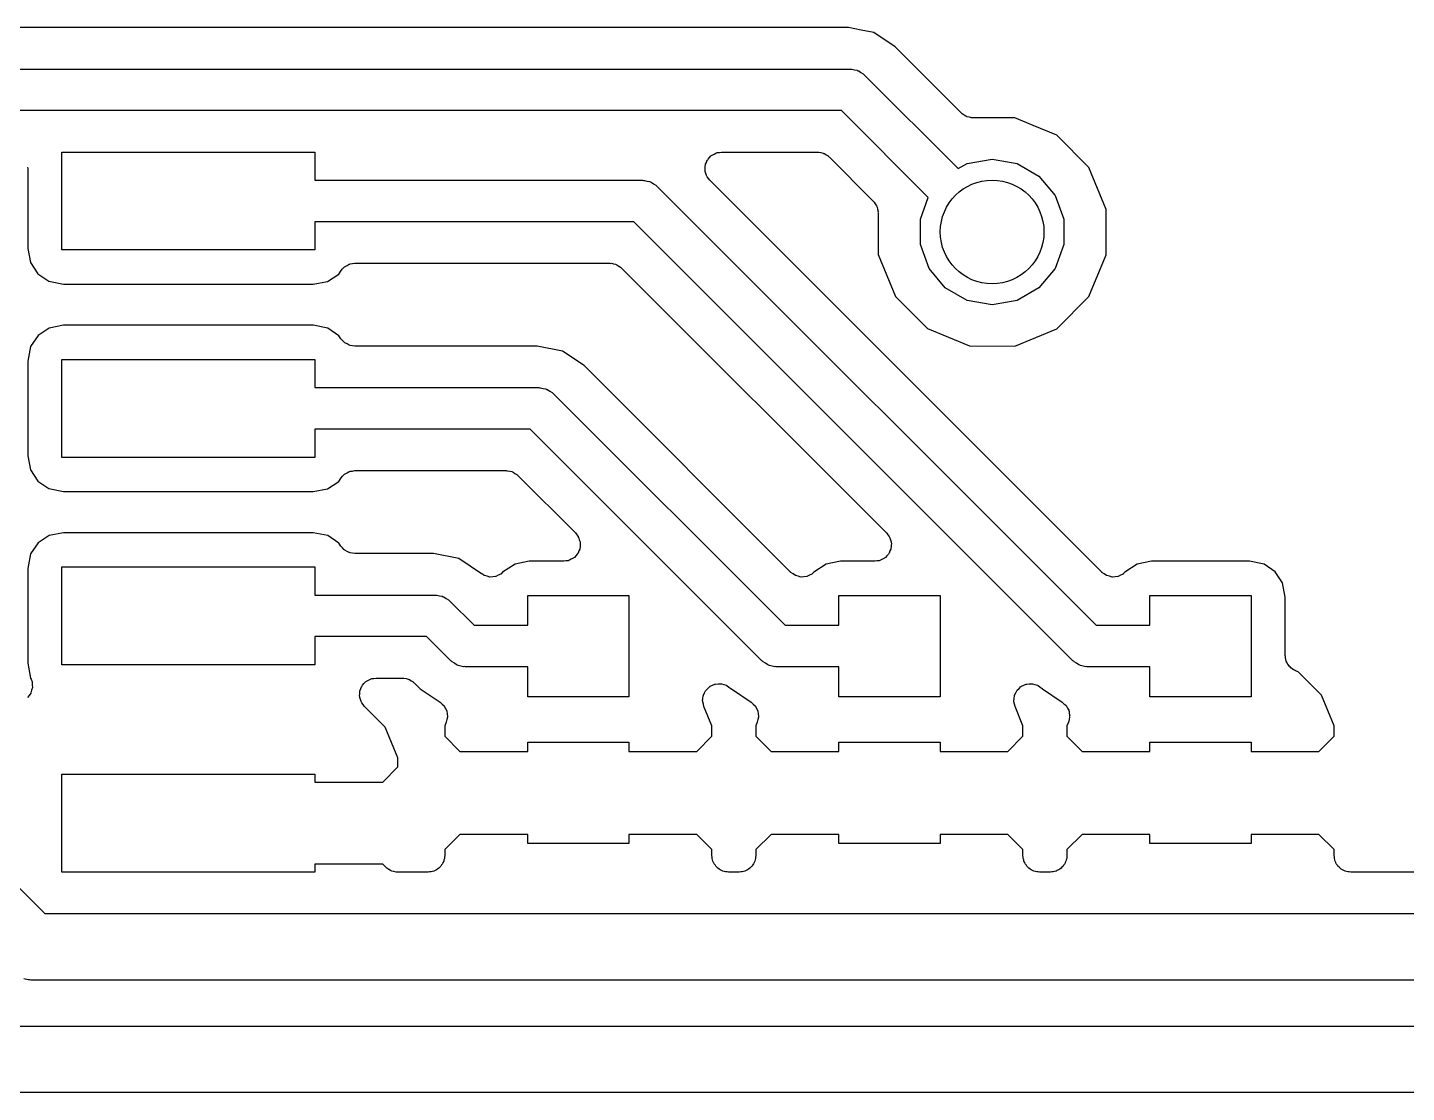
# Model space of a CAD drawing. Extents: x 25.3 to 49.5, y -85 to -25.3.
# Drawn here: x 31.47 to 39.91, y -70.1 to -63.58 of the extents above; entities that cross this region are included whole.
import ezdxf

# ---------------------------------------------------------------- set-up
doc = ezdxf.new("R2010")
doc.units = 0
doc.header["$MEASUREMENT"] = 0
doc.layers.add('BLACK', color=7, linetype='CONTINUOUS')

msp = doc.modelspace()

# ---------------------------------------------------------------- linework, layer by layer
at = {"layer": 'Black'}
for p, q in [((36.496, -63.5809), (28.9172, -63.5809)), ((36.5752, -63.5966), (36.496, -63.5809)), ((36.5752, -63.5967), (36.5752, -63.5966)), ((36.651, -63.6117), (36.5752, -63.5967)), ((36.5752, -63.5967), (36.5752, -63.5967)), ((36.7825, -63.6996), (36.651, -63.6117)), ((37.1869, -64.1039), (36.7825, -63.6996)), ((28.9072, -63.8349), (36.506, -63.8349)), ((36.506, -63.8349), (36.5115, -63.8359)), ((36.5115, -63.8359), (36.5171, -63.8354)), ((36.5171, -63.8354), (36.5331, -63.8397)), ((36.5331, -63.8397), (36.5494, -63.8426)), ((36.5494, -63.8426), (36.5543, -63.8454)), ((36.5543, -63.8454), (36.5597, -63.8468)), ((36.5597, -63.8468), (36.5733, -63.8563)), ((36.5733, -63.8563), (36.5876, -63.8646)), ((36.5876, -63.8646), (36.5912, -63.8689)), ((36.5912, -63.8689), (36.5958, -63.8721)), ((36.5958, -63.8721), (37.1686, -64.4449)), ((36.4534, -64.0889), (28.9598, -64.0889)), ((36.9856, -64.6211), (36.4534, -64.0889)), ((37.1905, -64.1065), (37.1869, -64.1039)), ((37.1933, -64.1099), (37.1905, -64.1065)), ((37.2049, -64.1165), (37.1933, -64.1099)), ((37.2158, -64.1242), (37.2049, -64.1165)), ((37.22, -64.1253), (37.2158, -64.1242)), ((37.2239, -64.1275), (37.22, -64.1253)), ((37.237, -64.1299), (37.2239, -64.1275)), ((37.2498, -64.1333), (37.237, -64.1299)), ((37.2542, -64.1329), (37.2498, -64.1333)), ((37.2586, -64.1337), (37.2542, -64.1329)), ((37.5159, -64.1339), (37.2586, -64.1337)), ((37.5653, -64.1544), (37.5159, -64.1339)), ((37.6279, -64.1804), (37.5653, -64.1544)), ((37.7726, -64.2405), (37.6279, -64.1804)), ((37.9689, -64.4371), (37.7726, -64.2405)), ((31.6802, -64.9427), (31.6802, -64.3433)), ((31.6802, -64.3433), (33.2296, -64.3433)), ((33.2296, -64.3433), (33.2296, -64.516)), ((35.6213, -64.4227), (35.6217, -64.4182)), ((35.6217, -64.4182), (35.6273, -64.4062)), ((35.6273, -64.4062), (35.6318, -64.3937)), ((35.6318, -64.3937), (35.6347, -64.3903)), ((35.6347, -64.3903), (35.6366, -64.3862)), ((35.6366, -64.3862), (35.646, -64.3768)), ((35.646, -64.3768), (35.6545, -64.3667)), ((35.6545, -64.3667), (35.6584, -64.3644)), ((35.6584, -64.3644), (35.6615, -64.3613)), ((35.6615, -64.3613), (35.6736, -64.3557)), ((35.6736, -64.3557), (35.685, -64.349)), ((35.685, -64.349), (35.6895, -64.3482)), ((35.6895, -64.3482), (35.6935, -64.3464)), ((35.6935, -64.3464), (35.7067, -64.3452)), ((35.7067, -64.3452), (35.7198, -64.3429)), ((35.7198, -64.3429), (36.3061, -64.3429)), ((36.3061, -64.3429), (36.3105, -64.3437)), ((36.3105, -64.3437), (36.315, -64.3433)), ((36.315, -64.3433), (36.3278, -64.3467)), ((36.3278, -64.3467), (36.3408, -64.349)), ((36.3408, -64.349), (36.3447, -64.3513)), ((36.3447, -64.3513), (36.349, -64.3524)), ((36.349, -64.3524), (36.3599, -64.36)), ((36.3599, -64.36), (36.3714, -64.3667)), ((36.3714, -64.3667), (36.3743, -64.3701)), ((36.3743, -64.3701), (36.3779, -64.3727)), ((36.3779, -64.3727), (36.6482, -64.643)), ((37.1686, -64.4449), (37.2238, -64.413)), ((37.2238, -64.413), (37.3764, -64.3861)), ((37.3764, -64.3861), (37.529, -64.413)), ((37.529, -64.413), (37.6632, -64.4905)), ((31.4695, -64.4357), (31.471, -64.4445)), ((31.471, -64.4445), (31.471, -64.933)), ((35.6186, -64.4534), (35.6197, -64.4401)), ((35.6197, -64.4577), (35.6186, -64.4534)), ((35.6197, -64.4269), (35.6213, -64.4227)), ((35.6197, -64.4401), (35.6197, -64.4269)), ((35.6197, -64.4621), (35.6197, -64.4577)), ((35.6243, -64.4746), (35.6197, -64.4621)), ((35.6277, -64.4874), (35.6243, -64.4746)), ((35.6303, -64.4911), (35.6277, -64.4874)), ((35.6318, -64.4953), (35.6303, -64.4911)), ((35.6403, -64.5055), (35.6318, -64.4953)), ((37.6632, -64.4905), (37.7628, -64.6092)), ((38.075, -64.694), (37.9689, -64.4371)), ((33.2296, -64.516), (35.2358, -64.516)), ((35.2358, -64.516), (35.2413, -64.517)), ((35.2413, -64.517), (35.2469, -64.5165)), ((35.2469, -64.5165), (35.2629, -64.5208)), ((35.2629, -64.5208), (35.2792, -64.5237)), ((35.2792, -64.5237), (35.2841, -64.5265)), ((35.2841, -64.5265), (35.2895, -64.5279)), ((35.2895, -64.5279), (35.3031, -64.5374)), ((35.3031, -64.5374), (35.3174, -64.5457)), ((35.3174, -64.5457), (35.321, -64.55)), ((35.321, -64.55), (35.3256, -64.5532)), ((35.3256, -64.5532), (38.0138, -67.2414)), ((35.648, -64.5163), (35.6403, -64.5055)), ((38.0477, -66.9161), (35.648, -64.5163)), ((36.6482, -64.643), (36.6508, -64.6467)), ((36.6508, -64.6467), (36.6543, -64.6496)), ((36.6543, -64.6496), (36.6609, -64.661)), ((36.6609, -64.661), (36.6685, -64.6719)), ((36.6685, -64.6719), (36.6697, -64.6762)), ((36.937, -64.7548), (36.9856, -64.6211)), ((37.7628, -64.6092), (37.8158, -64.7548)), ((36.6697, -64.6762), (36.6719, -64.6801)), ((36.6719, -64.6801), (36.6742, -64.6932)), ((36.6742, -64.6932), (36.6776, -64.7059)), ((36.6776, -64.7059), (36.6772, -64.7104)), ((36.6772, -64.7104), (36.678, -64.7149)), ((36.678, -64.7149), (36.6778, -64.9706)), ((36.937, -64.9098), (36.937, -64.7548)), ((37.8158, -64.7548), (37.8158, -64.9098)), ((38.0748, -64.9718), (38.075, -64.694)), ((35.1832, -64.77), (33.2296, -64.77)), ((33.2296, -64.77), (33.2296, -64.9427)), ((37.8714, -67.4582), (35.1832, -64.77)), ((36.99, -65.0554), (36.937, -64.9098)), ((37.8158, -64.9098), (37.7628, -65.0554)), ((31.471, -64.933), (31.4879, -65.0199)), ((33.2296, -64.9427), (31.6802, -64.9427)), ((36.6778, -64.9706), (36.7839, -65.2275)), ((37.9682, -65.2285), (38.0748, -64.9718)), ((31.4879, -65.0199), (31.5328, -65.0883)), ((31.5328, -65.0883), (31.6003, -65.1338)), ((33.3068, -65.135), (33.3752, -65.0901)), ((33.3752, -65.0901), (33.3896, -65.0688)), ((33.3896, -65.0688), (33.3994, -65.0586)), ((33.3994, -65.0586), (33.4085, -65.0478)), ((33.4085, -65.0478), (33.4116, -65.046)), ((33.4116, -65.046), (33.4141, -65.0434)), ((33.4141, -65.0434), (33.4268, -65.0372)), ((33.4268, -65.0372), (33.439, -65.0301)), ((33.439, -65.0301), (33.4426, -65.0295)), ((33.4426, -65.0295), (33.4458, -65.0279)), ((33.4458, -65.0279), (33.4599, -65.0265)), ((33.4599, -65.0265), (33.4738, -65.024)), ((33.4738, -65.024), (35.0359, -65.024)), ((35.0359, -65.024), (35.0403, -65.0248)), ((35.0403, -65.0248), (35.0448, -65.0244)), ((35.0448, -65.0244), (35.0576, -65.0278)), ((35.0576, -65.0278), (35.0706, -65.0301)), ((35.0706, -65.0301), (35.0745, -65.0324)), ((35.0745, -65.0324), (35.0788, -65.0335)), ((35.0788, -65.0335), (35.0897, -65.0411)), ((35.0897, -65.0411), (35.1012, -65.0478)), ((35.1012, -65.0478), (35.1041, -65.0512)), ((35.1041, -65.0512), (35.1077, -65.0538)), ((35.1077, -65.0538), (36.7299, -66.6759)), ((37.0896, -65.1741), (36.99, -65.0554)), ((37.7628, -65.0554), (37.6632, -65.1741)), ((31.6003, -65.1338), (31.6903, -65.1519)), ((31.6903, -65.1519), (33.2198, -65.1519)), ((33.2198, -65.1519), (33.3068, -65.135)), ((37.2238, -65.2516), (37.0896, -65.1741)), ((37.6632, -65.1741), (37.529, -65.2516)), ((36.7839, -65.2275), (36.9802, -65.4241)), ((37.3764, -65.2785), (37.2238, -65.2516)), ((37.529, -65.2516), (37.3764, -65.2785)), ((37.7716, -65.4248), (37.9682, -65.2285)), ((31.603, -65.421), (31.5346, -65.4659)), ((31.69, -65.4041), (31.603, -65.421)), ((33.2195, -65.4041), (31.69, -65.4041)), ((33.3095, -65.4221), (33.2195, -65.4041)), ((33.377, -65.4677), (33.3095, -65.4221)), ((36.9802, -65.4241), (37.2368, -65.5307)), ((37.5147, -65.5309), (37.7716, -65.4248)), ((31.5346, -65.4659), (31.4891, -65.5334)), ((33.3891, -65.4862), (33.377, -65.4677)), ((33.3992, -65.4969), (33.3891, -65.4862)), ((33.4087, -65.5082), (33.3992, -65.4969)), ((33.4113, -65.5097), (33.4087, -65.5082)), ((33.4133, -65.5119), (33.4113, -65.5097)), ((33.4265, -65.5185), (33.4133, -65.5119)), ((31.4891, -65.5334), (31.471, -65.6234)), ((33.4393, -65.5259), (33.4265, -65.5185)), ((33.4422, -65.5264), (33.4393, -65.5259)), ((33.4448, -65.5277), (33.4422, -65.5264)), ((33.4595, -65.5294), (33.4448, -65.5277)), ((33.474, -65.532), (33.4595, -65.5294)), ((34.5908, -65.532), (33.474, -65.532)), ((34.7458, -65.5628), (34.5908, -65.532)), ((34.8773, -65.6507), (34.7458, -65.5628)), ((37.2368, -65.5307), (37.5147, -65.5309)), ((31.471, -65.6234), (31.471, -66.203)), ((31.6802, -66.2127), (31.6802, -65.6133)), ((31.6802, -65.6133), (33.2296, -65.6133)), ((33.2296, -65.6133), (33.2296, -65.786)), ((36.1427, -66.9161), (34.8773, -65.6507)), ((33.2296, -65.786), (34.6008, -65.786)), ((34.6008, -65.786), (34.6063, -65.787)), ((34.6063, -65.787), (34.6119, -65.7865)), ((34.6119, -65.7865), (34.6279, -65.7908)), ((34.6279, -65.7908), (34.6442, -65.7937)), ((34.6442, -65.7937), (34.6491, -65.7965)), ((34.6491, -65.7965), (34.6545, -65.7979)), ((34.6545, -65.7979), (34.6681, -65.8074)), ((34.6681, -65.8074), (34.6824, -65.8157)), ((34.6824, -65.8157), (34.686, -65.82)), ((34.686, -65.82), (34.6906, -65.8232)), ((34.6906, -65.8232), (36.1088, -67.2414)), ((34.5482, -66.04), (33.2296, -66.04)), ((33.2296, -66.04), (33.2296, -66.2127)), ((35.9664, -67.4582), (34.5482, -66.04)), ((31.471, -66.203), (31.4879, -66.2899)), ((33.2296, -66.2127), (31.6802, -66.2127)), ((31.4879, -66.2899), (31.5328, -66.3583)), ((31.5328, -66.3583), (31.6003, -66.4038)), ((33.3068, -66.405), (33.3752, -66.3601)), ((33.3752, -66.3601), (33.3896, -66.3388)), ((33.3896, -66.3388), (33.3994, -66.3286)), ((33.3994, -66.3286), (33.4085, -66.3178)), ((33.4085, -66.3178), (33.4116, -66.316)), ((33.4116, -66.316), (33.4141, -66.3134)), ((33.4141, -66.3134), (33.4268, -66.3072)), ((33.4268, -66.3072), (33.439, -66.3001)), ((33.439, -66.3001), (33.4426, -66.2995)), ((33.4426, -66.2995), (33.4458, -66.2979)), ((33.4458, -66.2979), (33.4599, -66.2965)), ((33.4599, -66.2965), (33.4738, -66.294)), ((33.4738, -66.294), (34.4009, -66.294)), ((34.4009, -66.294), (34.4053, -66.2948)), ((34.4053, -66.2948), (34.4098, -66.2944)), ((34.4098, -66.2944), (34.4226, -66.2978)), ((34.4226, -66.2978), (34.4356, -66.3001)), ((34.4356, -66.3001), (34.4395, -66.3024)), ((34.4395, -66.3024), (34.4438, -66.3035)), ((34.4438, -66.3035), (34.4547, -66.3111)), ((34.4547, -66.3111), (34.4662, -66.3178)), ((34.4662, -66.3178), (34.4691, -66.3212)), ((34.4691, -66.3212), (34.4727, -66.3238)), ((34.4727, -66.3238), (34.8249, -66.6759)), ((31.6003, -66.4038), (31.6903, -66.4219)), ((31.6903, -66.4219), (33.2198, -66.4219)), ((33.2198, -66.4219), (33.3068, -66.405)), ((31.603, -66.691), (31.5346, -66.7359)), ((31.69, -66.6741), (31.603, -66.691)), ((33.2195, -66.6741), (31.69, -66.6741)), ((33.3095, -66.6921), (33.2195, -66.6741)), ((33.377, -66.7377), (33.3095, -66.6921)), ((34.8249, -66.6759), (34.8325, -66.6868)), ((34.8325, -66.6868), (34.8411, -66.697)), ((34.8411, -66.697), (34.8426, -66.7012)), ((36.7299, -66.6759), (36.7375, -66.6868)), ((36.7375, -66.6868), (36.7461, -66.697)), ((36.7461, -66.697), (36.7476, -66.7012)), ((31.5346, -66.7359), (31.4891, -66.8034)), ((33.3891, -66.7562), (33.377, -66.7377)), ((33.3992, -66.7669), (33.3891, -66.7562)), ((33.4087, -66.7782), (33.3992, -66.7669)), ((33.4113, -66.7797), (33.4087, -66.7782)), ((33.4133, -66.7819), (33.4113, -66.7797)), ((33.4265, -66.7885), (33.4133, -66.7819)), ((34.8426, -66.7012), (34.8451, -66.7048)), ((34.8451, -66.7048), (34.8486, -66.7177)), ((34.8512, -66.7741), (34.8456, -66.7861)), ((34.8486, -66.7177), (34.8531, -66.7301)), ((34.8516, -66.7696), (34.8512, -66.7741)), ((34.8531, -66.7654), (34.8516, -66.7696)), ((34.8531, -66.7301), (34.8531, -66.7346)), ((34.8531, -66.7346), (34.8543, -66.7389)), ((34.8543, -66.7389), (34.8531, -66.7521)), ((34.8531, -66.7521), (34.8531, -66.7654)), ((36.7476, -66.7012), (36.7501, -66.7048)), ((36.7501, -66.7048), (36.7536, -66.7177)), ((36.7562, -66.7741), (36.7506, -66.7861)), ((36.7536, -66.7177), (36.7581, -66.7301)), ((36.7566, -66.7696), (36.7562, -66.7741)), ((36.7581, -66.7654), (36.7566, -66.7696)), ((36.7581, -66.7301), (36.7581, -66.7346)), ((36.7581, -66.7346), (36.7593, -66.7389)), ((36.7593, -66.7389), (36.7581, -66.7521)), ((36.7581, -66.7521), (36.7581, -66.7654)), ((31.4891, -66.8034), (31.471, -66.8934)), ((33.4393, -66.7959), (33.4265, -66.7885)), ((33.4422, -66.7964), (33.4393, -66.7959)), ((33.4448, -66.7977), (33.4422, -66.7964)), ((33.4595, -66.7994), (33.4448, -66.7977)), ((33.474, -66.802), (33.4595, -66.7994)), ((33.9558, -66.802), (33.474, -66.802)), ((34.1108, -66.8328), (33.9558, -66.802)), ((34.2506, -66.9262), (34.1108, -66.8328)), ((34.4553, -66.8662), (34.3789, -66.9164)), ((34.5423, -66.8494), (34.4553, -66.8662)), ((34.7531, -66.8494), (34.5423, -66.8494)), ((34.7661, -66.8471), (34.7531, -66.8494)), ((34.7794, -66.8459), (34.7661, -66.8471)), ((34.7834, -66.844), (34.7794, -66.8459)), ((34.7878, -66.8432), (34.7834, -66.844)), ((34.7993, -66.8366), (34.7878, -66.8432)), ((34.8113, -66.831), (34.7993, -66.8366)), ((34.8145, -66.8278), (34.8113, -66.831)), ((34.8184, -66.8256), (34.8145, -66.8278)), ((34.8269, -66.8154), (34.8184, -66.8256)), ((34.8363, -66.806), (34.8269, -66.8154)), ((34.8382, -66.802), (34.8363, -66.806)), ((34.8411, -66.7986), (34.8382, -66.802)), ((34.8456, -66.7861), (34.8411, -66.7986)), ((36.3603, -66.8662), (36.2839, -66.9164)), ((36.4473, -66.8494), (36.3603, -66.8662)), ((36.6581, -66.8494), (36.4473, -66.8494)), ((36.6711, -66.8471), (36.6581, -66.8494)), ((36.6844, -66.8459), (36.6711, -66.8471)), ((36.6884, -66.844), (36.6844, -66.8459)), ((36.6928, -66.8432), (36.6884, -66.844)), ((36.7043, -66.8366), (36.6928, -66.8432)), ((36.7163, -66.831), (36.7043, -66.8366)), ((36.7195, -66.8278), (36.7163, -66.831)), ((36.7234, -66.8256), (36.7195, -66.8278)), ((36.7319, -66.8154), (36.7234, -66.8256)), ((36.7413, -66.806), (36.7319, -66.8154)), ((36.7432, -66.802), (36.7413, -66.806)), ((36.7461, -66.7986), (36.7432, -66.802)), ((36.7506, -66.7861), (36.7461, -66.7986)), ((38.2653, -66.8662), (38.1889, -66.9164)), ((38.3523, -66.8494), (38.2653, -66.8662)), ((38.9522, -66.8494), (38.3523, -66.8494)), ((39.0422, -66.8674), (38.9522, -66.8494)), ((31.471, -66.8934), (31.471, -67.473)), ((31.6802, -67.4827), (31.6802, -66.8833)), ((31.6802, -66.8833), (33.2296, -66.8833)), ((33.2296, -66.8833), (33.2296, -67.056)), ((34.2549, -66.9281), (34.2506, -66.9262)), ((34.2666, -66.9363), (34.2549, -66.9281)), ((34.2675, -66.9366), (34.2666, -66.9363)), ((34.2682, -66.937), (34.2675, -66.9366)), ((34.2844, -66.9411), (34.2682, -66.937)), ((34.3007, -66.9455), (34.2844, -66.9411)), ((34.3016, -66.9454), (34.3007, -66.9455)), ((34.3024, -66.9456), (34.3016, -66.9454)), ((34.3191, -66.9438), (34.3024, -66.9456)), ((34.3358, -66.9424), (34.3191, -66.9438)), ((34.3366, -66.942), (34.3358, -66.9424)), ((34.3375, -66.9419), (34.3366, -66.942)), ((34.3526, -66.9346), (34.3375, -66.9419)), ((34.3678, -66.9275), (34.3526, -66.9346)), ((34.3684, -66.9269), (34.3678, -66.9275)), ((34.3692, -66.9265), (34.3684, -66.9269)), ((34.3789, -66.9164), (34.3692, -66.9265)), ((36.1434, -66.9166), (36.1427, -66.9161)), ((36.1439, -66.9173), (36.1434, -66.9166)), ((36.1578, -66.9267), (36.1439, -66.9173)), ((36.1716, -66.9363), (36.1578, -66.9267)), ((36.1725, -66.9366), (36.1716, -66.9363)), ((36.1732, -66.937), (36.1725, -66.9366)), ((36.1895, -66.9411), (36.1732, -66.937)), ((36.2057, -66.9455), (36.1895, -66.9411)), ((36.2066, -66.9454), (36.2057, -66.9455)), ((36.2074, -66.9456), (36.2066, -66.9454)), ((36.2241, -66.9438), (36.2074, -66.9456)), ((36.2408, -66.9424), (36.2241, -66.9438)), ((36.2416, -66.942), (36.2408, -66.9424)), ((36.2425, -66.9419), (36.2416, -66.942)), ((36.2576, -66.9346), (36.2425, -66.9419)), ((36.2728, -66.9275), (36.2576, -66.9346)), ((36.2734, -66.9269), (36.2728, -66.9275)), ((36.2742, -66.9265), (36.2734, -66.9269)), ((36.2839, -66.9164), (36.2742, -66.9265)), ((38.0484, -66.9166), (38.0477, -66.9161)), ((38.0489, -66.9173), (38.0484, -66.9166)), ((38.0628, -66.9267), (38.0489, -66.9173)), ((38.0766, -66.9363), (38.0628, -66.9267)), ((38.0775, -66.9366), (38.0766, -66.9363)), ((38.0782, -66.937), (38.0775, -66.9366)), ((38.0945, -66.9411), (38.0782, -66.937)), ((38.1107, -66.9455), (38.0945, -66.9411)), ((38.1116, -66.9454), (38.1107, -66.9455)), ((38.1124, -66.9456), (38.1116, -66.9454)), ((38.1291, -66.9438), (38.1124, -66.9456)), ((38.1458, -66.9424), (38.1291, -66.9438)), ((38.1466, -66.942), (38.1458, -66.9424)), ((38.1475, -66.9419), (38.1466, -66.942)), ((38.1626, -66.9346), (38.1475, -66.9419)), ((38.1778, -66.9275), (38.1626, -66.9346)), ((38.1784, -66.9269), (38.1778, -66.9275)), ((38.1792, -66.9265), (38.1784, -66.9269)), ((38.1889, -66.9164), (38.1792, -66.9265)), ((39.1097, -66.913), (39.0422, -66.8674)), ((39.1546, -66.9813), (39.1097, -66.913)), ((39.1715, -67.0683), (39.1546, -66.9813)), ((29.6073, -67.0393), (31.575, -69.007)), ((33.2296, -67.056), (33.9658, -67.056)), ((33.9658, -67.056), (33.9713, -67.057)), ((33.9713, -67.057), (33.9769, -67.0565)), ((33.9769, -67.0565), (33.9929, -67.0608)), ((33.9929, -67.0608), (34.0092, -67.0637)), ((34.0092, -67.0637), (34.0141, -67.0665)), ((34.0141, -67.0665), (34.0195, -67.0679)), ((34.0195, -67.0679), (34.0331, -67.0774)), ((34.0331, -67.0774), (34.0474, -67.0857)), ((34.0474, -67.0857), (34.051, -67.09)), ((34.051, -67.09), (34.0556, -67.0932)), ((34.0556, -67.0932), (34.2038, -67.2414)), ((34.5325, -67.2414), (34.5325, -67.0585)), ((34.5325, -67.0585), (35.1523, -67.0585)), ((35.1523, -67.0585), (35.1523, -67.6783)), ((36.4375, -67.2414), (36.4375, -67.0585)), ((36.4375, -67.0585), (37.0573, -67.0585)), ((37.0573, -67.0585), (37.0573, -67.6783)), ((38.3425, -67.2414), (38.3425, -67.0585)), ((38.3425, -67.0585), (38.9623, -67.0585)), ((38.9623, -67.0585), (38.9623, -67.6783)), ((39.1715, -67.4266), (39.1715, -67.0683)), ((34.2038, -67.2414), (34.5325, -67.2414)), ((36.1088, -67.2414), (36.4375, -67.2414)), ((38.0138, -67.2414), (38.3425, -67.2414)), ((33.9132, -67.31), (33.2296, -67.31)), ((33.2296, -67.31), (33.2296, -67.4827)), ((34.0614, -67.4582), (33.9132, -67.31)), ((34.066, -67.4614), (34.0614, -67.4582)), ((35.971, -67.4614), (35.9664, -67.4582)), ((37.876, -67.4614), (37.8714, -67.4582)), ((39.1726, -67.4332), (39.1715, -67.4266)), ((39.1723, -67.4399), (39.1726, -67.4332)), ((39.1757, -67.4504), (39.1723, -67.4399)), ((39.1776, -67.4613), (39.1757, -67.4504)), ((31.471, -67.473), (31.4889, -67.5651)), ((33.2296, -67.4827), (31.6802, -67.4827)), ((34.0696, -67.4657), (34.066, -67.4614)), ((34.0839, -67.474), (34.0696, -67.4657)), ((34.0975, -67.4835), (34.0839, -67.474)), ((34.1029, -67.4849), (34.0975, -67.4835)), ((34.1078, -67.4877), (34.1029, -67.4849)), ((34.1241, -67.4906), (34.1078, -67.4877)), ((34.1401, -67.4949), (34.1241, -67.4906)), ((34.1457, -67.4944), (34.1401, -67.4949)), ((34.1512, -67.4954), (34.1457, -67.4944)), ((34.5325, -67.4954), (34.1512, -67.4954)), ((34.5325, -67.6783), (34.5325, -67.4954)), ((35.9746, -67.4657), (35.971, -67.4614)), ((35.9889, -67.474), (35.9746, -67.4657)), ((36.0025, -67.4835), (35.9889, -67.474)), ((36.0079, -67.4849), (36.0025, -67.4835)), ((36.0128, -67.4877), (36.0079, -67.4849)), ((36.0291, -67.4906), (36.0128, -67.4877)), ((36.0451, -67.4949), (36.0291, -67.4906)), ((36.0507, -67.4944), (36.0451, -67.4949)), ((36.0562, -67.4954), (36.0507, -67.4944)), ((36.4375, -67.4954), (36.0562, -67.4954)), ((36.4375, -67.6783), (36.4375, -67.4954)), ((37.8796, -67.4657), (37.876, -67.4614)), ((37.8939, -67.474), (37.8796, -67.4657)), ((37.9075, -67.4835), (37.8939, -67.474)), ((37.9129, -67.4849), (37.9075, -67.4835)), ((37.9178, -67.4877), (37.9129, -67.4849)), ((37.9341, -67.4906), (37.9178, -67.4877)), ((37.9501, -67.4949), (37.9341, -67.4906)), ((37.9557, -67.4944), (37.9501, -67.4949)), ((37.9612, -67.4954), (37.9557, -67.4944)), ((38.3425, -67.4954), (37.9612, -67.4954)), ((38.3425, -67.6783), (38.3425, -67.4954)), ((39.1809, -67.4671), (39.1776, -67.4613)), ((39.1829, -67.4735), (39.1809, -67.4671)), ((39.1897, -67.4823), (39.1829, -67.4735)), ((39.1952, -67.4919), (39.1897, -67.4823)), ((39.2003, -67.4962), (39.1952, -67.4919)), ((39.2044, -67.5015), (39.2003, -67.4962)), ((39.2138, -67.5075), (39.2044, -67.5015)), ((39.2223, -67.5146), (39.2138, -67.5075)), ((39.2285, -67.5169), (39.2223, -67.5146)), ((39.2342, -67.5205), (39.2285, -67.5169)), ((39.25, -67.527), (39.2342, -67.5205)), ((39.3929, -67.6699), (39.25, -67.527)), ((31.4889, -67.5651), (31.4913, -67.5709)), ((31.4913, -67.5709), (31.498, -67.5865)), ((31.4999, -67.6231), (31.4948, -67.6392)), ((31.498, -67.5865), (31.4981, -67.5872)), ((31.4981, -67.5872), (31.4983, -67.5879)), ((31.4983, -67.5879), (31.4991, -67.6048)), ((31.4991, -67.6048), (31.5001, -67.6217)), ((31.5001, -67.6217), (31.4999, -67.6224)), ((31.4999, -67.6224), (31.4999, -67.6231)), ((33.5115, -67.6273), (33.516, -67.6148)), ((33.516, -67.6148), (33.5189, -67.6114)), ((33.5189, -67.6114), (33.5208, -67.6073)), ((33.5208, -67.6073), (33.5302, -67.5979)), ((33.5302, -67.5979), (33.5387, -67.5878)), ((33.5387, -67.5878), (33.5426, -67.5855)), ((33.5426, -67.5855), (33.5457, -67.5824)), ((33.5457, -67.5824), (33.5578, -67.5768)), ((33.5578, -67.5768), (33.5693, -67.5701)), ((33.5693, -67.5701), (33.5737, -67.5694)), ((33.5737, -67.5694), (33.5777, -67.5675)), ((33.5777, -67.5675), (33.5909, -67.5663)), ((33.5909, -67.5663), (33.604, -67.564)), ((33.604, -67.564), (33.7659, -67.564)), ((33.7659, -67.564), (33.7703, -67.5648)), ((33.7703, -67.5648), (33.7748, -67.5644)), ((33.7748, -67.5644), (33.7876, -67.5678)), ((33.7876, -67.5678), (33.8006, -67.5701)), ((33.8006, -67.5701), (33.8045, -67.5724)), ((33.8045, -67.5724), (33.8088, -67.5735)), ((33.8088, -67.5735), (33.8197, -67.5811)), ((33.8197, -67.5811), (33.8312, -67.5878)), ((33.8312, -67.5878), (33.8341, -67.5912)), ((33.8341, -67.5912), (33.8377, -67.5938)), ((33.8377, -67.5938), (33.8747, -67.6307)), ((35.6362, -67.6278), (35.6471, -67.6169)), ((35.6471, -67.6169), (35.6492, -67.6159)), ((35.6492, -67.6159), (35.6508, -67.6144)), ((35.6508, -67.6144), (35.6651, -67.6085)), ((35.6651, -67.6085), (35.6791, -67.602)), ((35.6791, -67.602), (35.6813, -67.6018)), ((35.6813, -67.6018), (35.6834, -67.6009)), ((35.6834, -67.6009), (35.6989, -67.6002)), ((35.6989, -67.6002), (35.7143, -67.5989)), ((35.7143, -67.5989), (35.7164, -67.5995)), ((35.7164, -67.5995), (35.7187, -67.5994)), ((35.7187, -67.5994), (35.7334, -67.604)), ((35.7334, -67.604), (35.7483, -67.608)), ((35.7483, -67.608), (35.7502, -67.6093)), ((35.7502, -67.6093), (35.7523, -67.61)), ((35.7523, -67.61), (35.7646, -67.6194)), ((35.7646, -67.6194), (35.7772, -67.6283)), ((37.5412, -67.6278), (37.5521, -67.6169)), ((37.5521, -67.6169), (37.5542, -67.6159)), ((37.5542, -67.6159), (37.5558, -67.6144)), ((37.5558, -67.6144), (37.5701, -67.6085)), ((37.5701, -67.6085), (37.5841, -67.602)), ((37.5841, -67.602), (37.5863, -67.6018)), ((37.5863, -67.6018), (37.5884, -67.6009)), ((37.5884, -67.6009), (37.6039, -67.6002)), ((37.6039, -67.6002), (37.6193, -67.5989)), ((37.6193, -67.5989), (37.6214, -67.5995)), ((37.6214, -67.5995), (37.6237, -67.5994)), ((37.6237, -67.5994), (37.6384, -67.604)), ((37.6384, -67.604), (37.6533, -67.608)), ((37.6533, -67.608), (37.6552, -67.6093)), ((37.6552, -67.6093), (37.6573, -67.61)), ((37.6573, -67.61), (37.6696, -67.6194)), ((37.6696, -67.6194), (37.6822, -67.6283)), ((31.479, -67.6702), (31.4688, -67.6838)), ((31.4893, -67.6568), (31.479, -67.6702)), ((31.4895, -67.6561), (31.4893, -67.6568)), ((31.4899, -67.6555), (31.4895, -67.6561)), ((31.4948, -67.6392), (31.4899, -67.6555)), ((33.5028, -67.6745), (33.504, -67.6612)), ((33.504, -67.6788), (33.5028, -67.6745)), ((33.504, -67.648), (33.5055, -67.6438)), ((33.504, -67.6612), (33.504, -67.648)), ((33.504, -67.6832), (33.504, -67.6788)), ((33.5085, -67.6957), (33.504, -67.6832)), ((33.5055, -67.6438), (33.5059, -67.6393)), ((33.5059, -67.6393), (33.5115, -67.6273)), ((33.5119, -67.7085), (33.5085, -67.6957)), ((33.5145, -67.7122), (33.5119, -67.7085)), ((33.8747, -67.6307), (33.996, -67.7118)), ((35.1523, -67.6783), (34.5325, -67.6783)), ((35.6039, -67.7045), (35.6059, -67.6892)), ((35.6044, -67.7067), (35.6039, -67.7045)), ((35.6042, -67.709), (35.6044, -67.7067)), ((35.6082, -67.7239), (35.6042, -67.709)), ((35.6059, -67.6892), (35.6073, -67.6738)), ((35.6073, -67.6738), (35.6082, -67.6718)), ((35.6082, -67.6718), (35.6085, -67.6696)), ((35.6085, -67.6696), (35.6156, -67.6558)), ((35.6156, -67.6558), (35.6222, -67.6418)), ((35.6222, -67.6418), (35.6238, -67.6402)), ((35.6238, -67.6402), (35.6248, -67.6383)), ((35.6248, -67.6383), (35.6362, -67.6278)), ((35.7772, -67.6283), (35.7797, -67.6307)), ((35.7797, -67.6307), (35.901, -67.7118)), ((37.0573, -67.6783), (36.4375, -67.6783)), ((37.5089, -67.7045), (37.5109, -67.6892)), ((37.5094, -67.7067), (37.5089, -67.7045)), ((37.5092, -67.709), (37.5094, -67.7067)), ((37.5132, -67.7239), (37.5092, -67.709)), ((37.5109, -67.6892), (37.5123, -67.6738)), ((37.5123, -67.6738), (37.5132, -67.6718)), ((37.5132, -67.6718), (37.5135, -67.6696)), ((37.5135, -67.6696), (37.5206, -67.6558)), ((37.5206, -67.6558), (37.5272, -67.6418)), ((37.5272, -67.6418), (37.5288, -67.6402)), ((37.5288, -67.6402), (37.5298, -67.6383)), ((37.5298, -67.6383), (37.5412, -67.6278)), ((37.6822, -67.6283), (37.6847, -67.6307)), ((37.6847, -67.6307), (37.806, -67.7118)), ((38.9623, -67.6783), (38.3425, -67.6783)), ((39.4703, -67.8567), (39.3929, -67.6699)), ((33.516, -67.7164), (33.5145, -67.7122)), ((33.5246, -67.7266), (33.516, -67.7164)), ((33.5322, -67.7374), (33.5246, -67.7266)), ((33.6603, -67.8655), (33.5322, -67.7374)), ((33.996, -67.7118), (34.008, -67.7232)), ((34.008, -67.7232), (34.0202, -67.7344)), ((34.0202, -67.7344), (34.0207, -67.7354)), ((34.0207, -67.7354), (34.0215, -67.7362)), ((34.0215, -67.7362), (34.0288, -67.751)), ((34.0288, -67.751), (34.0365, -67.7657)), ((34.0365, -67.7657), (34.0366, -67.7668)), ((34.0366, -67.7668), (34.0371, -67.7678)), ((34.0371, -67.7678), (34.0389, -67.7843)), ((34.0389, -67.7843), (34.0411, -67.8007)), ((35.6115, -67.739), (35.6082, -67.7239)), ((35.6603, -67.8567), (35.6115, -67.739)), ((35.901, -67.7118), (35.913, -67.7232)), ((35.913, -67.7232), (35.9252, -67.7344)), ((35.9252, -67.7344), (35.9257, -67.7354)), ((35.9257, -67.7354), (35.9265, -67.7362)), ((35.9265, -67.7362), (35.9338, -67.751)), ((35.9338, -67.751), (35.9415, -67.7657)), ((35.9415, -67.7657), (35.9416, -67.7668)), ((35.9416, -67.7668), (35.9421, -67.7678)), ((35.9421, -67.7678), (35.9439, -67.7843)), ((35.9439, -67.7843), (35.9461, -67.8007)), ((37.5165, -67.739), (37.5132, -67.7239)), ((37.5653, -67.8567), (37.5165, -67.739)), ((37.806, -67.7118), (37.8164, -67.7217)), ((37.8164, -67.7217), (37.8274, -67.7309)), ((37.8274, -67.7309), (37.8285, -67.7329)), ((37.8285, -67.7329), (37.8302, -67.7344)), ((37.8302, -67.7344), (37.8307, -67.7354)), ((37.8307, -67.7354), (37.8315, -67.7362)), ((37.8315, -67.7362), (37.8379, -67.7491)), ((37.8379, -67.7491), (37.845, -67.7615)), ((37.845, -67.7615), (37.8454, -67.7637)), ((37.8454, -67.7637), (37.8465, -67.7657)), ((37.8465, -67.7657), (37.8466, -67.7668)), ((37.8466, -67.7668), (37.8471, -67.7678)), ((37.8471, -67.7678), (37.8487, -67.7821)), ((37.8487, -67.7821), (37.8512, -67.7963)), ((33.7376, -68.0522), (33.6603, -67.8655)), ((34.0334, -67.8351), (34.0245, -67.8567)), ((34.0245, -67.8567), (34.0245, -67.9207)), ((34.037, -67.819), (34.0334, -67.8351)), ((34.0409, -67.8029), (34.037, -67.819)), ((34.0411, -67.8007), (34.0408, -67.8018)), ((34.0408, -67.8018), (34.0409, -67.8029)), ((35.6603, -67.9207), (35.6603, -67.8567)), ((35.9384, -67.8351), (35.9295, -67.8567)), ((35.9295, -67.8567), (35.9295, -67.9207)), ((35.942, -67.819), (35.9384, -67.8351)), ((35.9459, -67.8029), (35.942, -67.819)), ((35.9461, -67.8007), (35.9458, -67.8018)), ((35.9458, -67.8018), (35.9459, -67.8029)), ((37.5653, -67.9207), (37.5653, -67.8567)), ((37.8434, -67.8351), (37.8345, -67.8567)), ((37.8345, -67.8567), (37.8345, -67.9207)), ((37.8439, -67.8329), (37.8434, -67.8351)), ((37.845, -67.831), (37.8439, -67.8329)), ((37.8475, -67.8168), (37.845, -67.831)), ((37.8509, -67.8029), (37.8475, -67.8168)), ((37.8512, -67.7963), (37.8508, -67.7985)), ((37.8508, -67.7985), (37.8511, -67.8007)), ((37.8511, -67.8007), (37.8508, -67.8018)), ((37.8508, -67.8018), (37.8509, -67.8029)), ((37.8512, -67.7963), (37.8512, -67.7963)), ((39.4703, -67.9207), (39.4703, -67.8567)), ((34.0245, -67.9207), (34.1174, -68.0136)), ((34.5325, -68.0136), (34.5325, -67.9577)), ((34.5325, -67.9577), (35.1523, -67.9577)), ((35.1523, -67.9577), (35.1523, -68.0136)), ((35.5674, -68.0136), (35.6603, -67.9207)), ((35.9295, -67.9207), (36.0224, -68.0136)), ((36.4375, -68.0136), (36.4375, -67.9577)), ((36.4375, -67.9577), (37.0573, -67.9577)), ((37.0573, -67.9577), (37.0573, -68.0136)), ((37.4724, -68.0136), (37.5653, -67.9207)), ((37.8345, -67.9207), (37.9274, -68.0136)), ((38.3425, -68.0136), (38.3425, -67.9577)), ((38.3425, -67.9577), (38.9623, -67.9577)), ((38.9623, -67.9577), (38.9623, -68.0136)), ((39.3774, -68.0136), (39.4703, -67.9207)), ((34.1174, -68.0136), (34.5325, -68.0136)), ((35.1523, -68.0136), (35.5674, -68.0136)), ((36.0224, -68.0136), (36.4375, -68.0136)), ((37.0573, -68.0136), (37.4724, -68.0136)), ((37.9274, -68.0136), (38.3425, -68.0136)), ((38.9623, -68.0136), (39.3774, -68.0136)), ((33.6447, -68.2015), (33.7376, -68.1087)), ((33.7376, -68.1087), (33.7376, -68.0522)), ((31.6802, -68.7527), (31.6802, -68.1533)), ((31.6802, -68.1533), (33.2296, -68.1533)), ((33.2296, -68.1533), (33.2296, -68.2015)), ((33.2296, -68.2015), (33.6447, -68.2015)), ((34.1174, -68.5216), (34.0245, -68.6145)), ((34.5325, -68.5216), (34.1174, -68.5216)), ((34.5325, -68.5775), (34.5325, -68.5216)), ((35.5674, -68.5216), (35.1523, -68.5216)), ((35.1523, -68.5216), (35.1523, -68.5775)), ((35.6603, -68.6145), (35.5674, -68.5216)), ((36.0224, -68.5216), (35.9295, -68.6145)), ((36.4375, -68.5216), (36.0224, -68.5216)), ((36.4375, -68.5775), (36.4375, -68.5216)), ((37.4724, -68.5216), (37.0573, -68.5216)), ((37.0573, -68.5216), (37.0573, -68.5775)), ((37.5653, -68.6145), (37.4724, -68.5216)), ((37.9274, -68.5216), (37.8345, -68.6145)), ((38.3425, -68.5216), (37.9274, -68.5216)), ((38.3425, -68.5775), (38.3425, -68.5216)), ((39.3774, -68.5216), (38.9623, -68.5216)), ((38.9623, -68.5216), (38.9623, -68.5775)), ((39.4703, -68.6145), (39.3774, -68.5216)), ((34.0245, -68.6145), (34.0245, -68.6514)), ((35.1523, -68.5775), (34.5325, -68.5775)), ((35.6603, -68.6514), (35.6603, -68.6145)), ((35.9295, -68.6145), (35.9295, -68.6514)), ((37.0573, -68.5775), (36.4375, -68.5775)), ((37.5653, -68.6514), (37.5653, -68.6145)), ((37.8345, -68.6145), (37.8345, -68.6514)), ((38.9623, -68.5775), (38.3425, -68.5775)), ((39.4703, -68.6514), (39.4703, -68.6145)), ((33.6447, -68.7045), (33.2296, -68.7045)), ((33.2296, -68.7045), (33.2296, -68.7527)), ((33.6635, -68.7232), (33.6447, -68.7045)), ((33.6672, -68.7258), (33.6635, -68.7232)), ((33.9939, -68.7224), (33.9882, -68.7292)), ((34.0007, -68.7167), (33.9939, -68.7224)), ((34.0052, -68.709), (34.0007, -68.7167)), ((34.0109, -68.7022), (34.0052, -68.709)), ((34.0139, -68.6938), (34.0109, -68.7022)), ((34.0184, -68.6861), (34.0139, -68.6938)), ((34.0199, -68.6774), (34.0184, -68.6861)), ((34.023, -68.669), (34.0199, -68.6774)), ((34.0245, -68.6514), (34.023, -68.6602)), ((34.023, -68.6602), (34.023, -68.669)), ((35.6618, -68.6602), (35.6603, -68.6514)), ((35.6618, -68.669), (35.6618, -68.6602)), ((35.6649, -68.6774), (35.6618, -68.669)), ((35.6664, -68.6861), (35.6649, -68.6774)), ((35.6709, -68.6938), (35.6664, -68.6861)), ((35.6739, -68.7022), (35.6709, -68.6938)), ((35.6796, -68.709), (35.6739, -68.7022)), ((35.684, -68.7167), (35.6796, -68.709)), ((35.6909, -68.7224), (35.684, -68.7167)), ((35.6966, -68.7292), (35.6909, -68.7224)), ((35.8989, -68.7224), (35.8932, -68.7292)), ((35.9057, -68.7167), (35.8989, -68.7224)), ((35.9102, -68.709), (35.9057, -68.7167)), ((35.9159, -68.7022), (35.9102, -68.709)), ((35.9189, -68.6938), (35.9159, -68.7022)), ((35.9234, -68.6861), (35.9189, -68.6938)), ((35.9249, -68.6774), (35.9234, -68.6861)), ((35.928, -68.669), (35.9249, -68.6774)), ((35.9295, -68.6514), (35.928, -68.6602)), ((35.928, -68.6602), (35.928, -68.669)), ((37.5668, -68.6602), (37.5653, -68.6514)), ((37.5668, -68.669), (37.5668, -68.6602)), ((37.5699, -68.6774), (37.5668, -68.669)), ((37.5714, -68.6861), (37.5699, -68.6774)), ((37.5759, -68.6938), (37.5714, -68.6861)), ((37.5789, -68.7022), (37.5759, -68.6938)), ((37.5846, -68.709), (37.5789, -68.7022)), ((37.5891, -68.7167), (37.5846, -68.709)), ((37.5959, -68.7224), (37.5891, -68.7167)), ((37.6016, -68.7292), (37.5959, -68.7224)), ((37.8039, -68.7224), (37.7982, -68.7292)), ((37.8107, -68.7167), (37.8039, -68.7224)), ((37.8152, -68.709), (37.8107, -68.7167)), ((37.8209, -68.7022), (37.8152, -68.709)), ((37.8239, -68.6938), (37.8209, -68.7022)), ((37.8284, -68.6861), (37.8239, -68.6938)), ((37.8299, -68.6774), (37.8284, -68.6861)), ((37.833, -68.669), (37.8299, -68.6774)), ((37.8345, -68.6514), (37.833, -68.6602)), ((37.833, -68.6602), (37.833, -68.669)), ((39.4718, -68.6602), (39.4703, -68.6514)), ((39.4718, -68.669), (39.4718, -68.6602)), ((39.4749, -68.6774), (39.4718, -68.669)), ((39.4764, -68.6861), (39.4749, -68.6774)), ((39.4809, -68.6938), (39.4764, -68.6861)), ((39.4839, -68.7022), (39.4809, -68.6938)), ((39.4896, -68.709), (39.4839, -68.7022)), ((39.4941, -68.7167), (39.4896, -68.709)), ((39.5009, -68.7224), (39.4941, -68.7167)), ((39.5066, -68.7292), (39.5009, -68.7224)), ((33.2296, -68.7527), (31.6802, -68.7527)), ((33.67, -68.7292), (33.6672, -68.7258)), ((33.6815, -68.7359), (33.67, -68.7292)), ((33.6924, -68.7435), (33.6815, -68.7359)), ((33.6967, -68.7446), (33.6924, -68.7435)), ((33.7006, -68.7469), (33.6967, -68.7446)), ((33.7137, -68.7492), (33.7006, -68.7469)), ((33.7265, -68.7526), (33.7137, -68.7492)), ((33.7309, -68.7522), (33.7265, -68.7526)), ((33.7353, -68.753), (33.7309, -68.7522)), ((33.9229, -68.753), (33.7353, -68.753)), ((33.9317, -68.7515), (33.9229, -68.753)), ((33.9406, -68.7515), (33.9317, -68.7515)), ((33.9489, -68.7484), (33.9406, -68.7515)), ((33.9577, -68.7469), (33.9489, -68.7484)), ((33.9654, -68.7424), (33.9577, -68.7469)), ((33.9737, -68.7394), (33.9654, -68.7424)), ((33.9805, -68.7337), (33.9737, -68.7394)), ((33.9882, -68.7292), (33.9805, -68.7337)), ((35.7043, -68.7337), (35.6966, -68.7292)), ((35.7111, -68.7394), (35.7043, -68.7337)), ((35.7194, -68.7424), (35.7111, -68.7394)), ((35.7271, -68.7469), (35.7194, -68.7424)), ((35.7359, -68.7484), (35.7271, -68.7469)), ((35.7442, -68.7515), (35.7359, -68.7484)), ((35.7531, -68.7515), (35.7442, -68.7515)), ((35.7619, -68.753), (35.7531, -68.7515)), ((35.8279, -68.753), (35.7619, -68.753)), ((35.8367, -68.7515), (35.8279, -68.753)), ((35.8456, -68.7515), (35.8367, -68.7515)), ((35.8539, -68.7484), (35.8456, -68.7515)), ((35.8627, -68.7469), (35.8539, -68.7484)), ((35.8704, -68.7424), (35.8627, -68.7469)), ((35.8787, -68.7394), (35.8704, -68.7424)), ((35.8855, -68.7337), (35.8787, -68.7394)), ((35.8932, -68.7292), (35.8855, -68.7337)), ((37.6093, -68.7337), (37.6016, -68.7292)), ((37.6161, -68.7394), (37.6093, -68.7337)), ((37.6244, -68.7424), (37.6161, -68.7394)), ((37.6321, -68.7469), (37.6244, -68.7424)), ((37.6409, -68.7484), (37.6321, -68.7469)), ((37.6492, -68.7515), (37.6409, -68.7484)), ((37.6581, -68.7515), (37.6492, -68.7515)), ((37.6669, -68.753), (37.6581, -68.7515)), ((37.7329, -68.753), (37.6669, -68.753)), ((37.7417, -68.7515), (37.7329, -68.753)), ((37.7506, -68.7515), (37.7417, -68.7515)), ((37.7589, -68.7484), (37.7506, -68.7515)), ((37.7677, -68.7469), (37.7589, -68.7484)), ((37.7754, -68.7424), (37.7677, -68.7469)), ((37.7837, -68.7394), (37.7754, -68.7424)), ((37.7905, -68.7337), (37.7837, -68.7394)), ((37.7982, -68.7292), (37.7905, -68.7337)), ((39.5143, -68.7337), (39.5066, -68.7292)), ((39.5211, -68.7394), (39.5143, -68.7337)), ((39.5294, -68.7424), (39.5211, -68.7394)), ((39.5371, -68.7469), (39.5294, -68.7424)), ((39.5459, -68.7484), (39.5371, -68.7469)), ((39.5542, -68.7515), (39.5459, -68.7484)), ((39.5631, -68.7515), (39.5542, -68.7515)), ((39.5719, -68.753), (39.5631, -68.7515)), ((40.9859, -68.753), (39.5719, -68.753)), ((31.575, -69.007), (42.5728, -69.007)), ((31.4731, -69.4126), (31.4475, -69.4058)), ((31.482, -69.4118), (31.4731, -69.4126)), ((31.4908, -69.4134), (31.482, -69.4118)), ((42.657, -69.4134), (31.4908, -69.4134)), ((29.8321, -69.6954), (42.8376, -69.6954)), ((42.9218, -70.1018), (29.7479, -70.1018))]:
    msp.add_line(p, q, dxfattribs=at)
msp.add_circle((37.3764, -64.8323), 0.3175, dxfattribs=at)

doc.saveas('drawing.dxf')
